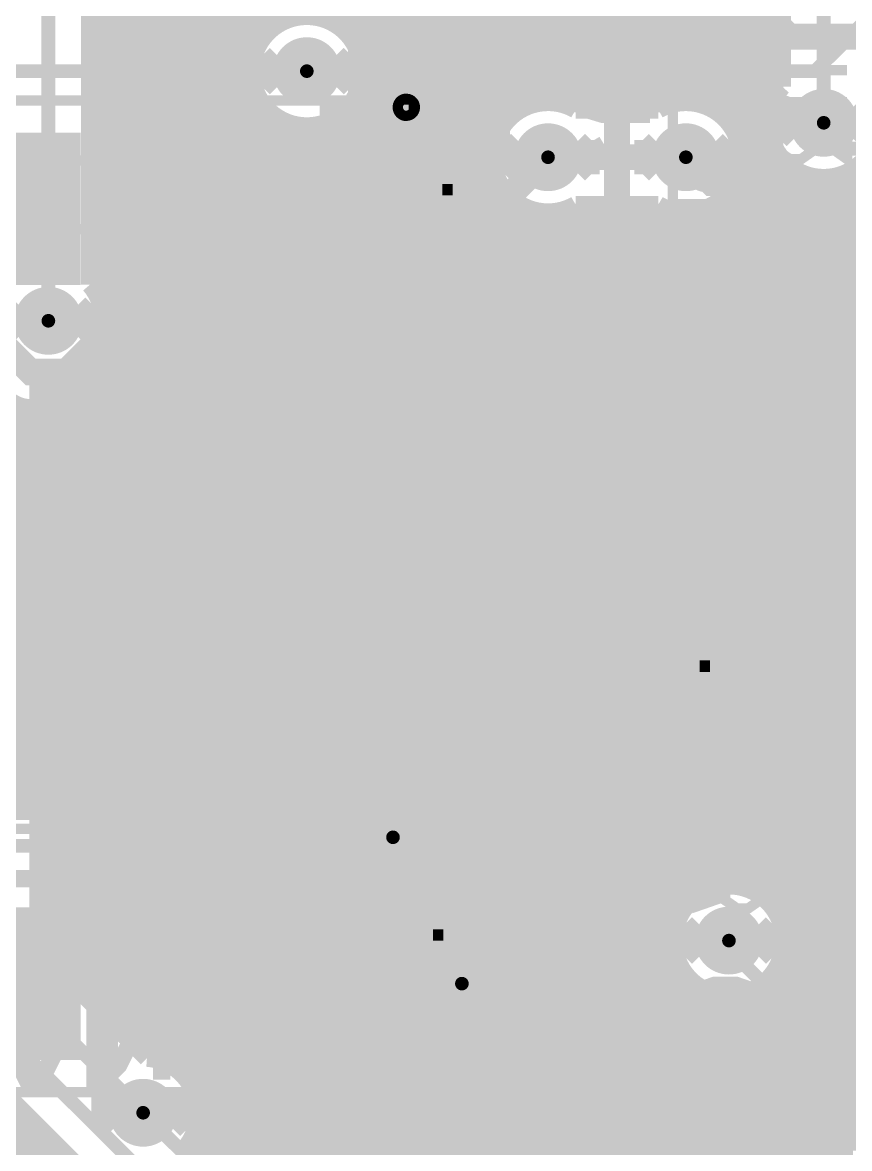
# Model space of a CAD drawing. Extents: x -10 to 131, y -93 to 209.
# Drawn here: x 64.52 to 76.71, y -20.85 to -4.24 of the extents above; entities that cross this region are included whole.
import ezdxf

# ---------------------------------------------------------------- set-up
doc = ezdxf.new("R2010")
doc.units = 0
doc.header["$MEASUREMENT"] = 0
doc.layers.get('0').update_dxf_attribs({"linetype": 'CONTINUOUS'})
for name, color, linetype in [('22-303-0_ASB', 7, 'CONTINUOUS'), ('22-303-0_AST', 7, 'CONTINUOUS'), ('22-303-0_BOT', 2, 'CONTINUOUS'), ('22-303-0_DRD', 6, 'CONTINUOUS'), ('22-303-0_DRL', 1, 'CONTINUOUS'), ('22-303-0_GND', 3, 'CONTINUOUS'), ('22-303-0_IN1', 10, 'CONTINUOUS'), ('22-303-0_SMT', 9, 'CONTINUOUS'), ('22-303-0_SPT', 11, 'CONTINUOUS'), ('22-303-0_SSB', 13, 'CONTINUOUS'), ('22-303-0_SST', 8, 'CONTINUOUS'), ('22-303-0_TOP', 15, 'CONTINUOUS'), ('THRUHOLE_TAP', 2, 'CONTINUOUS')]:
    doc.layers.add(name, color=color, linetype=linetype)

# ---------------------------------------------------------------- blocks, each defined once
blk = doc.blocks.new('ROUND_70')
at = {"const_width": 0.29972}
blk.add_lwpolyline([(-0.14986, 0, 1), (0.14986, 0, 1)], format="xyb", close=True, dxfattribs=at)
blk = doc.blocks.new('ROUND_75')
at = {"const_width": 0.29972}
blk.add_lwpolyline([(-0.14986, 0, 1), (0.14986, 0, 1)], format="xyb", close=True, dxfattribs=at)
blk = doc.blocks.new('ROUND_116')
at = {"const_width": 0.10033}
blk.add_lwpolyline([(-0.050164, 0, 1), (0.050164, 0, 1)], format="xyb", close=True, dxfattribs=at)
blk = doc.blocks.new('ROUND_117')
at = {"const_width": 0.10033}
blk.add_lwpolyline([(-0.050164, 0, 1), (0.050164, 0, 1)], format="xyb", close=True, dxfattribs=at)
blk = doc.blocks.new('ROUND_98')
at = {"const_width": 0.50038}
blk.add_lwpolyline([(-0.25019, 0, 1), (0.25019, 0, 1)], format="xyb", close=True, dxfattribs=at)
blk = doc.blocks.new('ROUND_100')
at = {"const_width": 0.50038}
blk.add_lwpolyline([(-0.25019, 0, 1), (0.25019, 0, 1)], format="xyb", close=True, dxfattribs=at)
blk = doc.blocks.new('ROUND_101')
at = {"const_width": 0.0635}
blk.add_lwpolyline([(-0.03175, 0, 1), (0.03175, 0, 1)], format="xyb", close=True, dxfattribs=at)
blk = doc.blocks.new('RECTANGLE_8')
blk.add_solid([(0.9017, 0.508), (0.9017, -0.508), (-0.9017, 0.508), (-0.9017, -0.508)])
blk = doc.blocks.new('RECTANGLE_15')
blk.add_solid([(1.14935, 1.12522), (1.14935, -1.12522), (-1.14935, 1.12522), (-1.14935, -1.12522)])
blk = doc.blocks.new('RECTANGLE_43')
blk.add_solid([(0.8636, 0.6985), (0.8636, -0.6985), (-0.8636, 0.6985), (-0.8636, -0.6985)])
blk = doc.blocks.new('RECTANGLE_49')
blk.add_solid([(0.29972, 0.65024), (0.29972, -0.65024), (-0.29972, 0.65024), (-0.29972, -0.65024)])
blk = doc.blocks.new('ROUND_108')
at = {"const_width": 0.10033}
blk.add_lwpolyline([(-0.050164, 0, 1), (0.050164, 0, 1)], format="xyb", close=True, dxfattribs=at)

msp = doc.modelspace()

# ---------------------------------------------------------------- linework, layer by layer
at = {"layer": '22-303-0_ASB', "const_width": 0.254}
for points in [[(66.56832, -19.83232), (66.56832, -18.56232), (66.3575, -18.77568), (65.93332, -19.6215), (65.7225, -19.83232), (65.7225, -18.56232)], [(65.10782, -18.56232), (65.10782, -19.19732), (64.79032, -19.83232), (64.5795, -19.83232), (64.262, -19.19732), (64.262, -18.56232)], [(65.10782, -18.9865), (64.262, -18.9865)]]:
    msp.add_lwpolyline(points, dxfattribs=at)
at = {"layer": '22-303-0_AST', "const_width": 0.1524}
for points in [[(74.29754, -7.41934), (74.10196, -7.2136), (74.10196, -3.91668), (78.29804, -3.91668), (78.29804, -7.52094), (74.39914, -7.52094), (74.29754, -7.41934)], [(76.67244, -5.41274), (75.82662, -5.41274), (75.65644, -5.35178), (75.65644, -4.99618), (75.82662, -4.93776), (76.67244, -4.93776)], [(69.67474, -5.3848), (63.67526, -5.3848), (63.67526, -8.5852), (69.67474, -8.5852), (69.67474, -5.3848)], [(68.9737, -8.5852), (68.9737, -5.3848)], [(69.0753, -8.5852), (69.0753, -5.3848)], [(69.17436, -8.5852), (69.17436, -5.3848)], [(69.27342, -8.5852), (69.27342, -5.3848)], [(69.37502, -8.5852), (69.37502, -5.3848)], [(69.47408, -8.5852), (69.47408, -5.3848)], [(69.57568, -8.5852), (69.57568, -5.3848)], [(69.67474, -8.5852), (69.67474, -5.3848)], [(75.82662, -5.77596), (75.65644, -5.89534), (75.65644, -6.13156), (75.82662, -6.25094), (75.99426, -6.25094), (76.33462, -6.01218), (76.67244, -6.25094), (76.67244, -5.77596)], [(66.09842, -7.28472), (66.09842, -6.26872), (65.98158, -6.4389)], [(65.49898, -7.11708), (65.43802, -7.28472), (65.08242, -7.28472), (65.024, -7.11708), (65.024, -6.4389), (65.08242, -6.26872), (65.43802, -6.26872), (65.49898, -6.4389)], [(66.75882, -7.28472), (66.64198, -7.11708), (66.58102, -6.9469), (66.58102, -6.60908), (66.64198, -6.4389), (66.75882, -6.26872), (66.8782, -6.26872), (66.99758, -6.4389), (67.056, -6.60908), (67.056, -6.9469), (66.99758, -7.11708), (66.8782, -7.28472), (66.75882, -7.28472)], [(67.59702, -7.28472), (67.48018, -7.11708), (67.41922, -6.9469), (67.41922, -6.60908), (67.48018, -6.4389), (67.59702, -6.26872), (67.7164, -6.26872), (67.83578, -6.4389), (67.8942, -6.60908), (67.8942, -6.9469), (67.83578, -7.11708), (67.7164, -7.28472), (67.59702, -7.28472)], [(66.2178, -7.28472), (65.98158, -7.28472)], [(62.1284, -16.0782), (62.1284, -16.129), (71.2216, -16.129), (71.2216, -9.271), (62.1284, -9.271), (62.1284, -16.0782)], [(66.8147, -12.27328), (65.96888, -12.27328), (65.7987, -12.21486), (65.7987, -11.85926), (65.96888, -11.7983), (66.8147, -11.7983)], [(65.96888, -12.6365), (65.7987, -12.75588), (65.7987, -12.9921), (65.96888, -13.11148), (66.13906, -13.11148), (66.47688, -12.87526), (66.8147, -13.11148), (66.8147, -12.6365)], [(65.96888, -13.4747), (65.7987, -13.53566), (65.7987, -13.89126), (65.96888, -13.94968), (66.3067, -13.94968), (66.47688, -13.8303), (66.47688, -13.4747), (66.8147, -13.4747), (66.8147, -13.94968)], [(73.533, -15.113), (73.533, -20.447), (76.327, -20.447), (76.327, -15.113), (73.533, -15.113)], [(63.67526, -20.0152), (69.67474, -20.0152), (69.67474, -16.8148), (63.67526, -16.8148), (63.67526, -20.0152)], [(74.87666, -16.83004), (74.87666, -17.18564), (75.04684, -17.30502), (75.21448, -17.30502), (75.38466, -17.18564), (75.38466, -16.83004), (74.36866, -16.83004)], [(74.87666, -17.12722), (74.36866, -17.30502)], [(66.5988, -18.91792), (66.5988, -17.90192), (66.47942, -18.0721)], [(74.36866, -18.02384), (74.36866, -17.78762)], [(74.36866, -17.907), (75.38466, -17.907), (75.21448, -17.78762)], [(65.99682, -18.74774), (65.9384, -18.91792), (65.5828, -18.91792), (65.52184, -18.74774), (65.52184, -18.0721), (65.5828, -17.90192), (65.9384, -17.90192), (65.99682, -18.0721)], [(67.2592, -18.91792), (67.13982, -18.74774), (67.0814, -18.5801), (67.0814, -18.23974), (67.13982, -18.0721), (67.2592, -17.90192), (67.37604, -17.90192), (67.49542, -18.0721), (67.55384, -18.23974), (67.55384, -18.5801), (67.49542, -18.74774), (67.37604, -18.91792), (67.2592, -18.91792)], [(68.39204, -18.91792), (67.9196, -18.91792), (68.39204, -18.23974), (68.39204, -18.0721), (68.33362, -17.90192), (67.97802, -17.90192), (67.9196, -18.0721)], [(74.36866, -18.5674), (74.53884, -18.44802), (74.70648, -18.3896), (75.04684, -18.3896), (75.21448, -18.44802), (75.38466, -18.5674), (75.38466, -18.68424), (75.21448, -18.80362), (75.04684, -18.86204), (74.70648, -18.86204), (74.53884, -18.80362), (74.36866, -18.68424), (74.36866, -18.5674)], [(66.71564, -18.91792), (66.47942, -18.91792)]]:
    msp.add_lwpolyline(points, dxfattribs=at)
at = {"layer": '22-303-0_BOT'}
for points, const_width in [([(68.4022, 20.5232), (68.4022, -4.2037)], 0.254), ([(64.897, -8.636), (64.897, 19.05), (65.151, 19.304)], 0.2032), ([(66.294, -20.32), (64.135, -18.161), (64.135, 6.985), (60.833, 10.287), (58.674, 10.287)], 0.2032), ([(73.4314, 7.239), (73.4314, -5.5245)], 0.254), ([(73.66, 7.0104), (73.66, -5.5245)], 0.254), ([(73.8886, 6.7818), (73.8886, -5.5245)], 0.254), ([(74.1172, 6.5532), (74.1172, -5.4356)], 0.254), ([(74.3458, 6.3246), (74.3458, -5.41528)], 0.254), ([(68.1736, 5.63626), (68.1736, -4.34594)], 0.254), ([(67.0306, 5.2705), (67.0306, -19.98726)], 0.254), ([(67.7164, 5.20954), (67.7164, -21.7678)], 0.254), ([(67.945, 5.34162), (67.945, -4.68376)], 0.254), ([(67.2592, 5.1816), (67.2592, -21.3106)], 0.254), ([(67.4878, 5.16128), (67.4878, -21.5392)], 0.254), ([(68.6308, 2.74574), (68.6308, -4.14782)], 0.254), ([(74.5744, 2.54762), (74.5744, -5.46354)], 0.254), ([(68.8594, 2.413), (68.8594, -4.16052)], 0.254), ([(74.803, 2.3114), (74.803, -5.59562)], 0.254), ([(69.088, 2.1844), (69.088, -4.23926)], 0.254), ([(69.3166, 1.9558), (69.3166, -4.42214)], 0.254), ([(69.5452, 1.7272), (69.5452, -23.3934)], 0.254), ([(69.7738, 1.4986), (69.7738, -23.3934)], 0.254), ([(70.0024, 1.27), (70.0024, -23.3934)], 0.254), ([(70.231, 1.0414), (70.231, -23.3934)], 0.254), ([(75.0316, 0.96266), (75.0316, -5.89026)], 0.254), ([(70.4596, 0.8128), (70.4596, -23.3934)], 0.254), ([(70.6882, 0.5842), (70.6882, -23.3934)], 0.254), ([(75.2602, 0.5588), (75.2602, -17.0434)], 0.254), ([(70.9168, 0.3556), (70.9168, -23.3934)], 0.254), ([(71.1454, 0.127), (71.1454, -23.3934)], 0.254), ([(71.374, -0.09906), (71.374, -23.3934)], 0.254), ([(71.6026, -0.32766), (71.6026, -5.75818)], 0.254), ([(71.8312, -0.80772), (71.8312, -5.53974)], 0.254), ([(73.2028, -0.80772), (73.2028, -5.5245)], 0.254), ([(65.5066, -0.97282), (65.5066, -8.10514)], 0.254), ([(66.802, -1.00584), (66.802, -19.69262)], 0.254), ([(72.0598, -1.04648), (72.0598, -5.44068)], 0.254), ([(72.9742, -1.04648), (72.9742, -5.5245)], 0.254), ([(65.659, -1.13538), (65.659, -8.36676)], 0.254), ([(65.8876, -1.26492), (65.8876, -19.05)], 0.254), ([(66.5734, -1.2065), (66.5734, -19.56054)], 0.254), ([(72.2884, -1.1557), (72.2884, -5.41528)], 0.254), ([(72.517, -1.18872), (72.517, -5.45592)], 0.254), ([(72.7456, -1.1557), (72.7456, -5.5245)], 0.254), ([(66.1162, -1.31318), (66.1162, -19.2786)], 0.254), ([(66.3448, -1.2954), (66.3448, -19.5072)], 0.254), ([(76.2, -1.397), (76.2, -1.778), (76.327, -1.905), (76.327, -5.715)], 0.2032), ([(75.4888, -1.78054), (75.4888, -17.1958)], 0.254), ([(75.7174, -2.14884), (75.7174, -5.18414)], 0.254), ([(68.24218, -4.2926), (65.5066, -4.2926)], 0.254), ([(75.7174, -4.2926), (69.17182, -4.2926)], 0.254), ([(68.02374, -4.5212), (65.5066, -4.5212)], 0.254), ([(75.7174, -4.5212), (69.39026, -4.5212)], 0.254), ([(67.92468, -4.7498), (65.5066, -4.7498)], 0.254), ([(75.7174, -4.7498), (69.48932, -4.7498)], 0.254), ([(67.89928, -4.9784), (65.5066, -4.9784)], 0.254), ([(75.7174, -4.9784), (69.51472, -4.9784)], 0.254), ([(67.93992, -5.207), (65.5066, -5.207)], 0.254), ([(67.945, -5.2197), (67.945, -21.9964)], 0.254), ([(75.69962, -5.207), (69.47408, -5.207)], 0.254), ([(68.0593, -5.4356), (65.5066, -5.4356)], 0.254), ([(72.08266, -5.4356), (69.3547, -5.4356)], 0.254), ([(74.11466, -5.4356), (72.44334, -5.4356)], 0.254), ([(75.56754, -5.4356), (74.47534, -5.4356)], 0.254), ([(68.1736, -5.56006), (68.1736, -22.225)], 0.254), ([(69.3166, -5.48132), (69.3166, -23.368)], 0.254), ([(73.8886, -5.5245), (72.6694, -5.5245)], 0.254), ([(68.32346, -5.6642), (65.5066, -5.6642)], 0.254), ([(68.4022, -5.69976), (68.4022, -22.4536)], 0.254), ([(68.6308, -5.75564), (68.6308, -22.6822)], 0.254), ([(68.8594, -5.74548), (68.8594, -22.9108)], 0.254), ([(69.088, -5.6642), (69.088, -23.1394)], 0.254), ([(71.6788, -5.6642), (69.09054, -5.6642)], 0.254), ([(75.51928, -5.6642), (74.87666, -5.6642)], 0.254), ([(71.5264, -5.8928), (65.5066, -5.8928)], 0.254), ([(75.5396, -5.8928), (75.0316, -5.8928)], 0.254), ([(71.46036, -6.1214), (65.5066, -6.1214)], 0.254), ([(72.263, -6.223), (74.295, -6.223)], 0.381), ([(75.6285, -6.1214), (75.0951, -6.1214)], 0.254), ([(75.7174, -6.24332), (75.7174, -17.59966)], 0.254), ([(71.46544, -6.35), (65.5066, -6.35)], 0.254), ([(75.82662, -6.35), (75.09256, -6.35)], 0.254), ([(75.946, -6.4262), (75.946, -23.2791)], 0.254), ([(78.3844, -6.35), (76.82484, -6.35)], 0.254), ([(71.53656, -6.5786), (65.5066, -6.5786)], 0.254), ([(78.3844, -6.5786), (75.0189, -6.5786)], 0.254), ([(75.0316, -6.5532), (75.0316, -16.97736)], 0.254), ([(76.1746, -6.50748), (76.1746, -23.25624)], 0.254), ([(76.4032, -6.51764), (76.4032, -23.27148)], 0.254), ([(76.6318, -6.46176), (76.6318, -23.31974)], 0.254), ([(71.6026, -6.68782), (71.6026, -23.3934)], 0.254), ([(71.7042, -6.8072), (65.5066, -6.8072)], 0.254), ([(71.8312, -6.90626), (71.8312, -23.3934)], 0.254), ([(73.8886, -6.9215), (72.6694, -6.9215)], 0.254), ([(72.7456, -6.9215), (72.7456, -23.3934)], 0.254), ([(72.9742, -6.9215), (72.9742, -23.39848)], 0.254), ([(73.2028, -6.9215), (73.2028, -23.47468)], 0.254), ([(73.4314, -6.9215), (73.4314, -23.6728)], 0.254), ([(73.66, -6.9215), (73.66, -23.9014)], 0.254), ([(73.8886, -6.9215), (73.8886, -24.13)], 0.254), ([(74.803, -6.85038), (74.803, -16.98244)], 0.254), ([(78.3844, -6.8072), (74.85126, -6.8072)], 0.254), ([(78.3844, -7.0358), (65.5066, -7.0358)], 0.254), ([(72.0598, -7.00532), (72.0598, -23.3934)], 0.254), ([(72.2884, -7.03072), (72.2884, -23.3934)], 0.254), ([(72.517, -6.99008), (72.517, -23.3934)], 0.254), ([(74.1172, -7.0104), (74.1172, -24.3586)], 0.254), ([(74.3458, -7.02818), (74.3458, -17.2212)], 0.254), ([(74.5744, -6.97992), (74.5744, -17.05356)], 0.254), ([(76.2, -27.305), (72.898, -24.003), (69.088, -24.003), (64.008, -18.923), (62.484, -18.923), (59.817, -16.256), (59.817, -12.446), (58.928, -11.557), (58.928, -7.239)], 0.2032), ([(78.3844, -7.2644), (65.5066, -7.2644)], 0.254), ([(78.3971, -7.493), (65.5066, -7.493)], 0.254), ([(78.4987, -7.7216), (65.5066, -7.7216)], 0.254), ([(78.7146, -7.9502), (65.5066, -7.9502)], 0.254), ([(78.9432, -8.1788), (65.56248, -8.1788)], 0.254), ([(79.1718, -8.4074), (65.6717, -8.4074)], 0.254), ([(79.4004, -8.636), (65.70472, -8.636)], 0.254), ([(65.659, -8.9027), (65.659, -18.8214)], 0.254), ([(79.629, -8.8646), (65.6717, -8.8646)], 0.254), ([(79.8576, -9.0932), (65.56248, -9.0932)], 0.254), ([(65.4304, -9.24306), (65.4304, -18.5928)], 0.254), ([(64.7446, -9.42848), (64.7446, -17.907)], 0.254), ([(64.7446, -9.42848), (64.7446, -17.907)], 0.254), ([(65.2018, -9.38276), (65.2018, -18.3642)], 0.254), ([(80.0862, -9.3218), (65.32372, -9.3218)], 0.254), ([(80.3148, -9.5504), (64.7446, -9.5504)], 0.254), ([(64.9732, -9.43864), (64.9732, -18.1356)], 0.254), ([(80.5434, -9.779), (64.7446, -9.779)], 0.254), ([(80.772, -10.0076), (64.7446, -10.0076)], 0.254), ([(81.0006, -10.2362), (64.7446, -10.2362)], 0.254), ([(81.2292, -10.4648), (64.7446, -10.4648)], 0.254), ([(81.4578, -10.6934), (64.7446, -10.6934)], 0.254), ([(81.6864, -10.922), (64.7446, -10.922)], 0.254), ([(81.915, -11.1506), (64.7446, -11.1506)], 0.254), ([(82.1436, -11.3792), (64.7446, -11.3792)], 0.254), ([(82.3722, -11.6078), (64.7446, -11.6078)], 0.254), ([(82.6008, -11.8364), (64.7446, -11.8364)], 0.254), ([(82.8294, -12.065), (64.7446, -12.065)], 0.254), ([(83.058, -12.2936), (64.7446, -12.2936)], 0.254), ([(83.2866, -12.5222), (64.7446, -12.5222)], 0.254), ([(83.5152, -12.7508), (64.7446, -12.7508)], 0.254), ([(83.7438, -12.9794), (64.7446, -12.9794)], 0.254), ([(83.9724, -13.208), (64.7446, -13.208)], 0.254), ([(84.201, -13.4366), (64.7446, -13.4366)], 0.254), ([(84.43214, -13.6652), (64.7446, -13.6652)], 0.254), ([(89.36228, -13.8938), (64.7446, -13.8938)], 0.254), ([(129.667, -14.1224), (64.7446, -14.1224)], 0.254), ([(119.84228, -14.351), (64.7446, -14.351)], 0.254), ([(119.51462, -14.5796), (64.7446, -14.5796)], 0.254), ([(119.29872, -14.8082), (64.7446, -14.8082)], 0.254), ([(119.14378, -15.0368), (64.7446, -15.0368)], 0.254), ([(119.03456, -15.2654), (64.7446, -15.2654)], 0.254), ([(118.9609, -15.494), (64.7446, -15.494)], 0.254), ([(118.9228, -15.7226), (64.7446, -15.7226)], 0.254), ([(118.91264, -15.9512), (64.7446, -15.9512)], 0.254), ([(118.93042, -16.1798), (64.7446, -16.1798)], 0.254), ([(118.98122, -16.4084), (64.7446, -16.4084)], 0.254), ([(89.28862, -16.637), (64.7446, -16.637)], 0.254), ([(89.0905, -16.8656), (64.7446, -16.8656)], 0.254), ([(74.50328, -17.0942), (64.7446, -17.0942)], 0.254), ([(89.0016, -17.0942), (75.35672, -17.0942)], 0.254), ([(74.26452, -17.3228), (64.7446, -17.3228)], 0.254), ([(88.98128, -17.3228), (75.59548, -17.3228)], 0.254), ([(74.1553, -17.5514), (64.7446, -17.5514)], 0.254), ([(89.02954, -17.5514), (75.7047, -17.5514)], 0.254), ([(74.12228, -17.78), (64.7446, -17.78)], 0.254), ([(89.16162, -17.78), (75.73772, -17.78)], 0.254), ([(64.7446, -17.907), (66.34988, -19.51482)], 0.254), ([(74.1553, -18.0086), (64.84366, -18.0086)], 0.254), ([(89.45626, -18.0086), (75.7047, -18.0086)], 0.254), ([(75.7174, -17.96034), (75.7174, -23.33498)], 0.254), ([(74.26452, -18.2372), (65.07226, -18.2372)], 0.254), ([(74.3458, -18.33626), (74.3458, -24.5872)], 0.254), ([(75.4888, -18.36166), (75.4888, -23.43404)], 0.254), ([(116.4209, -18.2372), (75.59548, -18.2372)], 0.254), ([(74.50328, -18.4658), (65.30086, -18.4658)], 0.254), ([(74.5744, -18.5039), (74.5744, -24.8158)], 0.254), ([(75.2602, -18.5166), (75.2602, -23.58644)], 0.254), ([(116.41074, -18.4658), (75.35672, -18.4658)], 0.254), ([(116.4336, -18.6944), (65.52946, -18.6944)], 0.254), ([(74.803, -18.57756), (74.803, -24.19604)], 0.254), ([(75.0316, -18.5801), (75.0316, -23.8125)], 0.254), ([(116.4844, -18.923), (65.75806, -18.923)], 0.254), ([(116.57076, -19.1516), (65.98666, -19.1516)], 0.254), ([(116.69522, -19.3802), (66.21526, -19.3802)], 0.254), ([(116.87048, -19.6088), (66.67754, -19.6088)], 0.254), ([(117.12194, -19.8374), (66.9417, -19.8374)], 0.254), ([(64.24168, -20.02028), (68.65112, -24.42718)], 0.254), ([(117.52834, -20.066), (67.06108, -20.066)], 0.254), ([(64.516, -20.2946), (64.24168, -20.2946)], 0.254), ([(64.516, -20.29206), (64.516, -23.25624)], 0.254), ([(119.0244, -20.2946), (67.10172, -20.2946)], 0.254), ([(64.7446, -20.5232), (64.24168, -20.5232)], 0.254), ([(64.7446, -20.52066), (64.7446, -23.25624)], 0.254), ([(118.95582, -20.5232), (67.07632, -20.5232)], 0.254), ([(67.0306, -20.6502), (67.0306, -21.082)], 0.254), ([(64.9732, -20.7518), (64.24168, -20.7518)], 0.254), ([(64.9732, -20.74926), (64.9732, -23.25624)], 0.254), ([(118.91772, -20.7518), (66.97726, -20.7518)], 0.254), ([(66.85026, -20.9042), (69.33946, -23.3934)], 0.254)]:
    msp.add_lwpolyline(points, dxfattribs=dict(at, const_width=const_width))
at = {"layer": '22-303-0_BOT', "const_width": 0.254}
for points in [[(68.707, -4.14528, 0.4142136), (67.89928, -4.953)], [(69.51472, -4.953, 0.4142136), (68.707, -4.14528)], [(67.89928, -4.953, 0.4142136), (68.707, -5.76072)], [(68.707, -5.76072, 0.4142136), (69.51472, -4.953)], [(75.7174, -5.18414, 0.1810567), (75.51865, -5.715)], [(72.263, -5.41528, 0.4142136), (71.45528, -6.223)], [(72.6694, -5.5245, 0.1325032), (72.263, -5.41488)], [(74.295, -5.41528, 0.132503), (73.8888, -5.52485)], [(75.10272, -6.223, 0.4142136), (74.295, -5.41528)], [(75.51928, -5.715, 0.4142136), (76.327, -6.52272)], [(76.327, -6.52272, 0.4142136), (77.13472, -5.715)], [(71.45528, -6.223, 0.4142136), (72.263, -7.03072)], [(74.295, -7.03072, 0.4142136), (75.10272, -6.223)], [(72.263, -7.03072, 0.1325028), (72.6692, -6.92115)], [(73.8886, -6.9215, 0.1325032), (74.295, -7.03112)], [(65.70472, -8.636, 0.1810574), (65.50613, -8.10555)], [(64.897, -9.44372, 0.4142136), (65.70472, -8.636)], [(64.7446, -9.42848, 0.0475328), (64.897, -9.443)], [(74.93, -16.97228, 0.4142136), (74.12228, -17.78)], [(75.73772, -17.78, 0.4142136), (74.93, -16.97228)], [(74.12228, -17.78, 0.4142136), (74.93, -18.58772)], [(74.93, -18.58772, 0.4142136), (75.73772, -17.78)], [(67.10172, -20.32, 0.394063), (66.34988, -19.51482)], [(66.85026, -20.9042, 0.205286), (67.10067, -20.32)]]:
    msp.add_lwpolyline(points, format="xyb", dxfattribs=at)
at = {"layer": '22-303-0_DRD', "const_width": 0.254}
for points in [[(68.072, -5.207), (68.707, -4.572)], [(68.707, -4.572), (69.342, -5.207)], [(68.072, -4.699), (68.072, -5.207)], [(68.707, -5.334), (68.072, -4.699)], [(69.342, -4.699), (68.707, -5.334)], [(69.342, -5.207), (69.342, -4.699)], [(75.692, -5.969), (76.327, -5.334)], [(76.327, -5.334), (76.962, -5.969)], [(75.692, -5.461), (75.692, -5.969)], [(76.327, -6.096), (75.692, -5.461)], [(76.962, -5.461), (76.327, -6.096)], [(71.628, -6.477), (72.263, -5.842)], [(72.263, -5.842), (72.898, -6.477)], [(73.66, -6.477), (74.295, -5.842)], [(74.295, -5.842), (74.93, -6.477)], [(71.628, -5.969), (71.628, -6.477)], [(72.263, -6.604), (71.628, -5.969)], [(72.898, -5.969), (72.263, -6.604)], [(72.898, -6.477), (72.898, -5.969)], [(73.66, -5.969), (73.66, -6.477)], [(74.295, -6.604), (73.66, -5.969)], [(74.93, -5.969), (74.295, -6.604)], [(74.93, -6.477), (74.93, -5.969)], [(64.262, -8.89), (64.897, -8.255)], [(64.897, -8.255), (65.532, -8.89)], [(64.897, -9.017), (64.262, -8.382)], [(65.532, -8.382), (64.897, -9.017)], [(65.532, -8.89), (65.532, -8.382)], [(69.342, -16.51), (69.977, -15.875)], [(69.342, -16.51), (69.977, -15.875)], [(69.977, -15.875), (70.612, -16.51)], [(69.977, -15.875), (70.612, -16.51)], [(69.342, -16.002), (69.342, -16.51)], [(69.977, -16.637), (69.342, -16.002)], [(69.342, -16.002), (69.342, -16.51)], [(69.977, -16.637), (69.342, -16.002)], [(70.612, -16.002), (69.977, -16.637)], [(70.612, -16.002), (69.977, -16.637)], [(70.612, -16.51), (70.612, -16.002)], [(70.612, -16.51), (70.612, -16.002)], [(74.295, -18.034), (74.93, -17.399)], [(74.93, -17.399), (75.565, -18.034)], [(74.295, -17.526), (74.295, -18.034)], [(74.93, -18.161), (74.295, -17.526)], [(75.565, -17.526), (74.93, -18.161)], [(75.565, -18.034), (75.565, -17.526)], [(70.358, -18.669), (70.993, -18.034)], [(70.358, -18.669), (70.993, -18.034)], [(70.993, -18.034), (71.628, -18.669)], [(70.993, -18.034), (71.628, -18.669)], [(70.358, -18.161), (70.358, -18.669)], [(70.993, -18.796), (70.358, -18.161)], [(70.358, -18.161), (70.358, -18.669)], [(70.993, -18.796), (70.358, -18.161)], [(71.628, -18.161), (70.993, -18.796)], [(71.628, -18.161), (70.993, -18.796)], [(71.628, -18.669), (71.628, -18.161)], [(71.628, -18.669), (71.628, -18.161)], [(65.659, -20.574), (66.294, -19.939)], [(66.294, -19.939), (66.929, -20.574)], [(65.659, -20.066), (65.659, -20.574)], [(66.294, -20.701), (65.659, -20.066)], [(66.929, -20.066), (66.294, -20.701)], [(66.929, -20.574), (66.929, -20.066)]]:
    msp.add_lwpolyline(points, dxfattribs=at)
at = {"layer": '22-303-0_IN1', "const_width": 0.2032}
for points in [[(74.93, -17.78), (74.93, -17.907), (79.883, -22.86), (101.346, -22.86), (105.283, -18.923), (105.283, -13.335), (111.506, -7.112), (111.506, -0.762), (108.585, 2.159), (108.585, 16.891), (107.315, 18.161), (107.315, 27.305), (108.585, 28.575), (108.585, 56.515)], [(78.613, -2.54), (76.2, -4.953), (68.707, -4.953)]]:
    msp.add_lwpolyline(points, dxfattribs=at)
at = {"layer": '22-303-0_SMT', "const_width": 0.254}
for points in [[(73.533, -8.255), (71.374, -8.255), (71.374, -11.938), (68.453, -11.938)], [(71.5264, -8.255), (71.5264, -13.716)], [(71.755, -8.255), (71.755, -15.621)], [(71.9836, -8.255), (71.9836, -15.621)], [(72.2122, -8.255), (72.2122, -15.621)], [(72.4408, -8.255), (72.4408, -15.621)], [(72.6694, -8.255), (72.6694, -15.621)], [(72.898, -8.255), (72.898, -15.621)], [(73.1266, -8.255), (73.1266, -15.621)], [(73.3552, -8.255), (73.3552, -15.621)], [(73.533, -8.255), (73.533, -15.621)], [(73.533, -8.4328), (71.374, -8.4328)], [(73.533, -8.6614), (71.374, -8.6614)], [(73.533, -8.89), (71.374, -8.89)], [(73.533, -9.1186), (71.374, -9.1186)], [(73.533, -9.3472), (71.374, -9.3472)], [(73.533, -9.5758), (71.374, -9.5758)], [(63.881, -9.652), (64.389, -10.16)], [(68.453, -9.652), (66.04, -9.652), (65.532, -10.16), (64.389, -10.16)], [(66.04, -9.652), (66.04, -15.621)], [(66.2686, -9.652), (66.2686, -15.621)], [(66.4972, -9.652), (66.4972, -15.621)], [(66.7258, -9.652), (66.7258, -15.621)], [(66.9544, -9.652), (66.9544, -15.621)], [(67.183, -9.652), (67.183, -15.621)], [(67.4116, -9.652), (67.4116, -15.621)], [(67.6402, -9.652), (67.6402, -15.621)], [(67.8688, -9.652), (67.8688, -15.621)], [(68.0974, -9.652), (68.0974, -15.621)], [(68.326, -9.652), (68.326, -15.621)], [(68.453, -9.652), (68.453, -11.938)], [(65.8114, -9.8806), (65.8114, -15.621)], [(68.453, -9.8044), (65.8876, -9.8044)], [(73.533, -9.8044), (71.374, -9.8044)], [(68.453, -10.033), (65.659, -10.033)], [(73.533, -10.033), (71.374, -10.033)], [(64.4398, -10.16), (64.4398, -15.621)], [(64.6684, -10.16), (64.6684, -15.621)], [(64.897, -10.16), (64.897, -15.621)], [(65.1256, -10.16), (65.1256, -15.621)], [(65.3542, -10.16), (65.3542, -15.621)], [(65.5828, -10.1092), (65.5828, -15.621)], [(68.453, -10.2616), (60.452, -10.2616)], [(73.533, -10.2616), (71.374, -10.2616)], [(68.453, -10.4902), (60.452, -10.4902)], [(73.533, -10.4902), (71.374, -10.4902)], [(68.453, -10.7188), (60.452, -10.7188)], [(73.533, -10.7188), (71.374, -10.7188)], [(68.453, -10.9474), (60.452, -10.9474)], [(73.533, -10.9474), (71.374, -10.9474)], [(68.453, -11.176), (60.452, -11.176)], [(73.533, -11.176), (71.374, -11.176)], [(68.453, -11.4046), (60.452, -11.4046)], [(73.533, -11.4046), (71.374, -11.4046)], [(68.453, -11.6332), (60.452, -11.6332)], [(73.533, -11.6332), (71.374, -11.6332)], [(68.453, -11.8618), (60.452, -11.8618)], [(73.533, -11.8618), (71.374, -11.8618)], [(68.5546, -11.938), (68.5546, -15.621)], [(68.7832, -11.938), (68.7832, -13.716)], [(69.0118, -11.938), (69.0118, -13.716)], [(69.2404, -11.938), (69.2404, -13.716)], [(69.469, -11.938), (69.469, -13.716)], [(69.6976, -11.938), (69.6976, -13.716)], [(69.9262, -11.938), (69.9262, -13.716)], [(70.1548, -11.938), (70.1548, -13.716)], [(70.3834, -11.938), (70.3834, -13.716)], [(70.612, -11.938), (70.612, -13.716)], [(70.8406, -11.938), (70.8406, -13.716)], [(71.0692, -11.938), (71.0692, -13.716)], [(71.2978, -11.938), (71.2978, -13.716)], [(73.533, -12.0904), (60.452, -12.0904)], [(73.533, -12.319), (60.452, -12.319)], [(73.533, -12.5476), (60.452, -12.5476)], [(73.533, -12.7762), (60.452, -12.7762)], [(73.533, -13.0048), (60.452, -13.0048)], [(73.533, -13.2334), (60.452, -13.2334)], [(73.533, -13.462), (60.452, -13.462)], [(73.533, -13.6906), (60.452, -13.6906)], [(68.58, -13.716), (68.58, -15.621)], [(71.628, -13.716), (68.58, -13.716)], [(71.628, -13.716), (71.628, -15.621)], [(68.58, -13.9192), (60.452, -13.9192)], [(73.533, -13.9192), (71.628, -13.9192)], [(68.58, -14.1478), (60.452, -14.1478)], [(73.533, -14.1478), (71.628, -14.1478)], [(68.58, -14.3764), (60.452, -14.3764)], [(73.533, -14.3764), (71.628, -14.3764)], [(68.58, -14.605), (60.452, -14.605)], [(73.533, -14.605), (71.628, -14.605)], [(68.58, -14.8336), (62.5856, -14.8336)], [(73.533, -14.8336), (71.628, -14.8336)], [(68.58, -15.0622), (62.8142, -15.0622)], [(73.533, -15.0622), (71.628, -15.0622)], [(68.58, -15.2908), (63.0428, -15.2908)], [(73.533, -15.2908), (71.628, -15.2908)], [(68.58, -15.5194), (63.2714, -15.5194)], [(73.533, -15.5194), (71.628, -15.5194)], [(68.58, -15.621), (63.373, -15.621)], [(73.533, -15.621), (71.628, -15.621)]]:
    msp.add_lwpolyline(points, dxfattribs=at)
at = {"layer": '22-303-0_SSB', "const_width": 0.254}
for points in [[(66.56832, -19.83232), (66.56832, -18.56232), (66.3575, -18.77568), (65.93332, -19.6215), (65.7225, -19.83232), (65.7225, -18.56232)], [(65.10782, -18.56232), (65.10782, -19.19732), (64.79032, -19.83232), (64.5795, -19.83232), (64.262, -19.19732), (64.262, -18.56232)], [(65.10782, -18.9865), (64.262, -18.9865)]]:
    msp.add_lwpolyline(points, dxfattribs=at)
at = {"layer": '22-303-0_SST', "const_width": 0.1524}
for points in [[(74.29754, -7.41934), (74.39914, -7.52094), (78.29804, -7.52094), (78.29804, -3.91668), (74.10196, -3.91668), (74.10196, -7.2136), (74.29754, -7.41934)], [(69.67474, -5.68452), (69.67474, -5.3848), (63.67526, -5.3848), (63.67526, -5.68452)], [(70.22592, -5.3721), (70.12178, -5.3721)], [(70.14972, -5.36194), (70.14972, -5.60832)], [(73.76668, -5.64134), (73.06056, -5.64134), (72.91832, -5.59816), (72.91832, -5.34416), (73.06056, -5.30098), (73.76668, -5.30098)], [(67.818, -5.3975), (67.5005, -5.3975), (67.5005, -8.5725)], [(67.818, -5.45338), (67.5005, -5.45338)], [(67.6021, -5.3975), (67.6021, -8.5725)], [(67.73926, -5.3975), (67.73926, -8.5725)], [(67.818, -5.3975), (67.818, -8.5725)], [(70.29704, -5.50926), (70.05066, -5.50926)], [(70.28688, -5.43306), (70.28688, -5.5372)], [(67.818, -5.59054), (67.5005, -5.59054)], [(67.818, -5.7277), (67.5005, -5.7277)], [(67.818, -5.86486), (67.5005, -5.86486)], [(70.91934, -6.1849), (70.77964, -6.14172), (70.77964, -5.88772), (70.91934, -5.84708), (71.48322, -5.84708), (71.62546, -5.88772), (71.62546, -6.14172), (71.48322, -6.1849)], [(67.818, -6.00202), (67.5005, -6.00202)], [(73.06056, -5.98678), (72.91832, -6.07314), (72.91832, -6.24078), (73.06056, -6.32714), (73.20026, -6.32714), (73.4822, -6.15696), (73.76668, -6.32714), (73.76668, -5.98678)], [(67.818, -6.13918), (67.5005, -6.13918)], [(67.818, -6.27634), (67.5005, -6.27634)], [(74.49566, -6.31698), (74.49566, -6.6421)], [(74.63282, -6.30936), (74.63282, -6.64972)], [(67.818, -6.4135), (67.5005, -6.4135)], [(67.818, -6.55066), (67.5005, -6.55066)], [(74.74458, -6.42112), (74.40422, -6.42112)], [(67.818, -6.68782), (67.5005, -6.68782)], [(70.77964, -6.78688), (70.77964, -6.6167)], [(70.77964, -6.70052), (71.62546, -6.70052), (71.48322, -6.6167)], [(74.73696, -6.55828), (74.41184, -6.55828)], [(67.818, -6.82498), (67.5005, -6.82498)], [(67.818, -6.96214), (67.5005, -6.96214)], [(78.19898, -6.91388), (74.10196, -6.91388)], [(67.818, -7.0993), (67.5005, -7.0993)], [(70.77964, -7.25932), (70.91934, -7.1755), (71.06158, -7.13232), (71.34352, -7.13232), (71.48322, -7.1755), (71.62546, -7.25932), (71.62546, -7.34568), (71.48322, -7.4295), (71.34352, -7.47268), (71.06158, -7.47268), (70.91934, -7.4295), (70.77964, -7.34568), (70.77964, -7.25932)], [(67.818, -7.23646), (67.5005, -7.23646)], [(67.818, -7.37362), (67.5005, -7.37362)], [(67.818, -7.51078), (67.5005, -7.51078)], [(67.818, -7.64794), (67.5005, -7.64794)], [(67.818, -7.7851), (67.5005, -7.7851)], [(70.77964, -7.94512), (70.91934, -7.8613), (71.06158, -7.81812), (71.34352, -7.81812), (71.48322, -7.8613), (71.62546, -7.94512), (71.62546, -8.03148), (71.48322, -8.1153), (71.34352, -8.15848), (71.06158, -8.15848), (70.91934, -8.1153), (70.77964, -8.03148), (70.77964, -7.94512)], [(67.818, -7.92226), (67.5005, -7.92226)], [(67.818, -8.05942), (67.5005, -8.05942)], [(67.818, -8.19658), (67.5005, -8.19658)], [(69.67474, -8.28548), (69.67474, -8.5852), (63.67526, -8.5852), (63.67526, -8.28548)], [(67.818, -8.33374), (67.5005, -8.33374)], [(67.818, -8.4709), (67.5005, -8.4709)], [(67.818, -8.5725), (67.5005, -8.5725)], [(71.2216, -16.129), (71.2216, -9.271), (62.1284, -9.271), (62.1284, -16.129), (71.2216, -16.129)], [(72.41794, -12.12088), (71.71182, -12.12088), (71.56958, -12.0777), (71.56958, -11.8237), (71.71182, -11.78306), (72.41794, -11.78306)], [(71.71182, -12.46886), (71.56958, -12.55268), (71.56958, -12.72286), (71.71182, -12.80668), (71.85406, -12.80668), (72.136, -12.6365), (72.41794, -12.80668), (72.41794, -12.46886)], [(75.00112, -12.87526), (75.00112, -13.12926), (75.14082, -13.21562), (75.28306, -13.21562), (75.42276, -13.12926), (75.42276, -12.87526), (74.57694, -12.87526)], [(71.71182, -13.15466), (71.56958, -13.1953), (71.56958, -13.4493), (71.71182, -13.49248), (71.99376, -13.49248), (72.136, -13.40866), (72.136, -13.15466), (72.41794, -13.15466), (72.41794, -13.49248)], [(75.00112, -13.08862), (74.57694, -13.21562)], [(74.57694, -13.81506), (74.57694, -13.64742)], [(74.57694, -13.73124), (75.42276, -13.73124), (75.28306, -13.64742)], [(74.57694, -14.29004), (74.71664, -14.20622), (74.85888, -14.16304), (75.14082, -14.16304), (75.28306, -14.20622), (75.42276, -14.29004), (75.42276, -14.37386), (75.28306, -14.46022), (75.14082, -14.50086), (74.85888, -14.50086), (74.71664, -14.46022), (74.57694, -14.37386), (74.57694, -14.29004)], [(73.533, -15.113), (76.327, -15.113), (76.327, -20.447), (73.533, -20.447), (73.533, -15.113)], [(63.67526, -17.11452), (63.67526, -16.8148), (69.67474, -16.8148), (69.67474, -17.11452)], [(65.8495, -16.8275), (65.532, -16.8275), (65.532, -20.0025)], [(65.6336, -16.8275), (65.6336, -20.0025)], [(65.77076, -16.8275), (65.77076, -20.0025)], [(65.8495, -16.8275), (65.8495, -20.0025)], [(70.78218, -17.1831), (70.64248, -17.13992), (70.64248, -16.88592), (70.78218, -16.84274), (71.3486, -16.84274), (71.4883, -16.88592), (71.4883, -17.13992), (71.3486, -17.1831)], [(65.8495, -16.88338), (65.532, -16.88338)], [(65.8495, -17.02054), (65.532, -17.02054)], [(65.8495, -17.1577), (65.532, -17.1577)], [(65.8495, -17.29486), (65.532, -17.29486)], [(65.8495, -17.43202), (65.532, -17.43202)], [(65.8495, -17.56918), (65.532, -17.56918)], [(70.64248, -17.78254), (70.64248, -17.6149)], [(70.64248, -17.69872), (71.4883, -17.69872), (71.3486, -17.6149)], [(65.8495, -17.70634), (65.532, -17.70634)], [(65.8495, -17.8435), (65.532, -17.8435)], [(65.8495, -17.98066), (65.532, -17.98066)], [(65.8495, -18.11782), (65.532, -18.11782)], [(70.64248, -18.25752), (70.78218, -18.17116), (70.92442, -18.13052), (71.20636, -18.13052), (71.3486, -18.17116), (71.4883, -18.25752), (71.4883, -18.34134), (71.3486, -18.42516), (71.20636, -18.46834), (70.92442, -18.46834), (70.78218, -18.42516), (70.64248, -18.34134), (70.64248, -18.25752)], [(65.8495, -18.25498), (65.532, -18.25498)], [(65.8495, -18.39214), (65.532, -18.39214)], [(65.8495, -18.5293), (65.532, -18.5293)], [(65.8495, -18.66646), (65.532, -18.66646)], [(65.8495, -18.80362), (65.532, -18.80362)], [(70.64248, -19.15414), (70.64248, -18.81632), (71.20636, -19.15414), (71.3486, -19.15414), (71.4883, -19.11096), (71.4883, -18.85696), (71.3486, -18.81632)], [(65.8495, -18.94078), (65.532, -18.94078)], [(65.8495, -19.07794), (65.532, -19.07794)], [(65.8495, -19.2151), (65.532, -19.2151)], [(65.8495, -19.35226), (65.532, -19.35226)], [(65.8495, -19.48942), (65.532, -19.48942)], [(65.8495, -19.62658), (65.532, -19.62658)], [(63.67526, -19.71548), (63.67526, -20.0152), (69.67474, -20.0152), (69.67474, -19.71548)], [(65.8495, -19.76374), (65.532, -19.76374)], [(65.8495, -19.9009), (65.532, -19.9009)], [(65.8495, -20.0025), (65.532, -20.0025)]]:
    msp.add_lwpolyline(points, dxfattribs=at)
for points in [[(70.17512, -5.3594, 0.4142136), (70.04812, -5.4864)], [(70.29958, -5.4864, 0.4142136), (70.17512, -5.36194)], [(70.04812, -5.4864, 0.4142136), (70.17512, -5.6134)], [(70.17512, -5.61086, 0.4142136), (70.29958, -5.4864)], [(74.5744, -6.2992, 0.4142136), (74.39406, -6.47954)], [(74.75474, -6.47954, 0.4142136), (74.5744, -6.2992)], [(74.39406, -6.47954, 0.4142136), (74.5744, -6.65988)], [(74.5744, -6.65988, 0.4142136), (74.75474, -6.47954)]]:
    msp.add_lwpolyline(points, format="xyb", dxfattribs=at)
at = {"layer": '22-303-0_TOP'}
for points, const_width in [([(69.12356, -6.985), (69.50456, -6.985), (69.50456, -3.175), (69.12356, -2.794), (69.12356, -2.54)], 0.381), ([(68.707, -4.953), (63.881, -4.953), (61.722, -2.794), (60.96, -2.794)], 0.2032), ([(74.93, -2.91592), (74.04608, -2.91592), (73.279, -3.683), (73.279, -12.192), (72.771, -12.7), (69.977, -12.7)], 0.381), ([(74.93, -2.91592), (74.93, -3.556), (75.819, -4.445), (80.645, -4.445), (80.645, -2.91592)], 0.381), ([(76.327, -5.715), (76.708, -6.096), (81.534, -6.096), (83.2612, -4.3688), (88.265, -4.3688)], 0.2032), ([(39.624, -17.78), (39.751, -17.78), (40.64, -16.891), (40.64, -9.144), (45.085, -4.699), (58.801, -4.699), (62.611, -8.509), (64.77, -8.509), (64.897, -8.636)], 0.2032), ([(69.12356, -6.985), (67.564, -6.985), (65.151, -9.398), (64.643, -9.398), (64.262, -9.017), (62.357, -9.017), (58.547, -5.207), (46.609, -5.207), (45.72, -6.096), (45.72, -14.5288)], 0.381), ([(69.12356, -6.985), (69.50456, -6.985), (71.501, -6.985), (72.263, -6.223)], 0.381), ([(74.295, -6.223), (74.676, -6.604), (82.423, -6.604), (82.804, -6.985), (83.82, -6.985), (86.106, -9.271), (91.694, -9.271), (92.075, -8.89), (92.075, -7.62)], 0.381), ([(69.12356, -6.985), (69.977, -7.8359), (69.977, -10.414)], 0.381), ([(70.866, -7.874), (70.866, -9.3853)], 0.254), ([(73.787, -7.874), (70.866, -7.874)], 0.254), ([(70.9422, -7.874), (70.9422, -9.3853)], 0.254), ([(71.1708, -7.874), (71.1708, -13.9573)], 0.254), ([(71.3994, -7.874), (71.3994, -15.875)], 0.254), ([(71.628, -7.874), (71.628, -15.875)], 0.254), ([(71.8566, -7.874), (71.8566, -15.875)], 0.254), ([(72.0852, -7.874), (72.0852, -15.875)], 0.254), ([(72.3138, -7.874), (72.3138, -15.875)], 0.254), ([(72.5424, -7.874), (72.5424, -15.875)], 0.254), ([(72.771, -7.874), (72.771, -15.875)], 0.254), ([(72.9996, -7.874), (72.9996, -15.875)], 0.254), ([(73.2282, -7.874), (73.2282, -15.875)], 0.254), ([(73.4568, -7.874), (73.4568, -15.875)], 0.254), ([(73.6854, -7.874), (73.6854, -15.875)], 0.254), ([(73.787, -7.874), (73.787, -15.2654)], 0.254), ([(73.787, -8.1026), (70.866, -8.1026)], 0.254), ([(73.787, -8.3312), (70.866, -8.3312)], 0.254), ([(73.787, -8.5598), (70.866, -8.5598)], 0.254), ([(74.93, -8.51408), (74.93, -16.1036)], 0.381), ([(73.787, -8.7884), (70.866, -8.7884)], 0.254), ([(73.787, -9.017), (70.866, -9.017)], 0.254), ([(73.787, -9.2456), (70.866, -9.2456)], 0.254), ([(65.8876, -9.398), (65.52438, -9.75868)], 0.254), ([(68.7832, -9.398), (65.8876, -9.398)], 0.254), ([(65.913, -9.398), (65.913, -15.875)], 0.254), ([(66.1416, -9.398), (66.1416, -15.875)], 0.254), ([(66.3702, -9.398), (66.3702, -15.875)], 0.254), ([(66.5988, -9.398), (66.5988, -15.875)], 0.254), ([(66.8274, -9.398), (66.8274, -15.875)], 0.254), ([(67.056, -9.398), (67.056, -15.875)], 0.254), ([(67.2846, -9.398), (67.2846, -15.875)], 0.254), ([(67.5132, -9.398), (67.5132, -15.875)], 0.254), ([(67.7418, -9.398), (67.7418, -15.875)], 0.254), ([(67.9704, -9.398), (67.9704, -15.875)], 0.254), ([(68.199, -9.398), (68.199, -15.875)], 0.254), ([(68.4276, -9.398), (68.4276, -15.875)], 0.254), ([(68.6562, -9.398), (68.6562, -15.875)], 0.254), ([(68.7832, -9.398), (68.7832, -11.4427)], 0.254), ([(71.1708, -9.3853), (70.866, -9.3853)], 0.254), ([(71.1708, -9.3853), (71.1708, -11.4427)], 0.254), ([(68.7832, -9.4742), (65.8114, -9.4742)], 0.254), ([(73.787, -9.4742), (71.1708, -9.4742)], 0.254), ([(68.7832, -9.7028), (65.5828, -9.7028)], 0.254), ([(65.6844, -9.6012), (65.6844, -15.875)], 0.254), ([(73.787, -9.7028), (71.1708, -9.7028)], 0.254), ([(64.5414, -9.90854), (64.5414, -15.875)], 0.254), ([(65.151, -9.9187), (64.643, -9.9187)], 0.254), ([(64.77, -9.9187), (64.77, -15.875)], 0.254), ([(64.9986, -9.9187), (64.9986, -15.875)], 0.254), ([(65.2272, -9.91362), (65.2272, -15.875)], 0.254), ([(65.4558, -9.81964), (65.4558, -15.875)], 0.254), ([(68.7832, -9.9314), (60.198, -9.9314)], 0.254), ([(73.787, -9.9314), (71.1708, -9.9314)], 0.254), ([(68.7832, -10.16), (60.198, -10.16)], 0.254), ([(73.787, -10.16), (71.1708, -10.16)], 0.254), ([(68.7832, -10.3886), (60.198, -10.3886)], 0.254), ([(73.787, -10.3886), (71.1708, -10.3886)], 0.254), ([(68.7832, -10.6172), (60.198, -10.6172)], 0.254), ([(73.787, -10.6172), (71.1708, -10.6172)], 0.254), ([(68.7832, -10.8458), (60.198, -10.8458)], 0.254), ([(73.787, -10.8458), (71.1708, -10.8458)], 0.254), ([(68.7832, -11.0744), (60.198, -11.0744)], 0.254), ([(73.787, -11.0744), (71.1708, -11.0744)], 0.254), ([(68.7832, -11.303), (60.198, -11.303)], 0.254), ([(73.787, -11.303), (71.1708, -11.303)], 0.254), ([(73.787, -11.5316), (60.198, -11.5316)], 0.254), ([(71.1708, -11.4427), (68.7832, -11.4427)], 0.254), ([(68.8848, -11.4427), (68.8848, -13.9573)], 0.254), ([(69.1134, -11.4427), (69.1134, -13.9573)], 0.254), ([(69.342, -11.4427), (69.342, -13.9573)], 0.254), ([(69.5706, -11.4427), (69.5706, -13.9573)], 0.254), ([(69.7992, -11.4427), (69.7992, -13.9573)], 0.254), ([(70.0278, -11.4427), (70.0278, -13.9573)], 0.254), ([(70.2564, -11.4427), (70.2564, -13.9573)], 0.254), ([(70.485, -11.4427), (70.485, -13.9573)], 0.254), ([(70.7136, -11.4427), (70.7136, -13.9573)], 0.254), ([(70.9422, -11.4427), (70.9422, -13.9573)], 0.254), ([(73.787, -11.7602), (60.198, -11.7602)], 0.254), ([(73.787, -11.9888), (60.198, -11.9888)], 0.254), ([(73.787, -12.2174), (60.198, -12.2174)], 0.254), ([(73.787, -12.446), (60.198, -12.446)], 0.254), ([(73.787, -12.6746), (60.198, -12.6746)], 0.254), ([(69.977, -12.7), (63.373, -12.7)], 0.381), ([(73.787, -12.9032), (60.198, -12.9032)], 0.254), ([(73.787, -13.1318), (60.198, -13.1318)], 0.254), ([(73.787, -13.3604), (60.198, -13.3604)], 0.254), ([(73.787, -13.589), (60.198, -13.589)], 0.254), ([(73.787, -13.8176), (60.198, -13.8176)], 0.254), ([(68.7832, -14.0462), (60.198, -14.0462)], 0.254), ([(68.7832, -13.9573), (68.7832, -15.875)], 0.254), ([(71.1708, -13.9573), (68.7832, -13.9573)], 0.254), ([(71.1708, -13.9573), (71.1708, -15.875)], 0.254), ([(73.787, -14.0462), (71.1708, -14.0462)], 0.254), ([(68.7832, -14.2748), (60.198, -14.2748)], 0.254), ([(73.787, -14.2748), (71.1708, -14.2748)], 0.254), ([(68.7832, -14.5034), (60.198, -14.5034)], 0.254), ([(73.787, -14.5034), (71.1708, -14.5034)], 0.254), ([(68.7832, -14.732), (60.198, -14.732)], 0.254), ([(73.787, -14.732), (71.1708, -14.732)], 0.254), ([(68.7832, -14.9606), (62.12078, -14.9606)], 0.254), ([(69.977, -16.256), (69.977, -14.986)], 0.381), ([(69.977, -16.256), (69.977, -14.986)], 0.381), ([(73.787, -14.9606), (71.1708, -14.9606)], 0.254), ([(68.7832, -15.1892), (62.4078, -15.1892)], 0.254), ([(73.787, -15.1892), (71.1708, -15.1892)], 0.254), ([(42.037, -16.764), (44.323, -16.764), (44.577, -16.51), (44.577, -15.748), (45.085, -15.24), (46.355, -15.24), (46.609, -15.494), (46.609, -16.51), (47.625, -17.526), (55.753, -17.526), (57.531, -15.748), (60.071, -15.748), (60.452, -15.367), (61.976, -15.367), (62.992, -16.383), (65.659, -16.383), (66.167, -16.891), (71.247, -16.891), (72.136, -17.78), (74.93, -17.78)], 0.2032), ([(73.787, -15.2654), (73.6981, -15.2654)], 0.254), ([(73.6981, -15.2654), (73.6981, -15.875)], 0.254), ([(68.7832, -15.4178), (62.6364, -15.4178)], 0.254), ([(73.6981, -15.4178), (71.1708, -15.4178)], 0.254), ([(68.7832, -15.6464), (62.865, -15.6464)], 0.254), ([(73.6981, -15.6464), (71.1708, -15.6464)], 0.254), ([(81.28, -24.765), (76.962, -20.447), (67.818, -20.447), (66.548, -19.177), (66.548, -17.907), (65.532, -16.891), (62.865, -16.891), (61.849, -15.875), (60.833, -15.875), (60.325, -16.383), (57.785, -16.383)], 0.2032), ([(68.7832, -15.875), (63.0936, -15.875)], 0.254), ([(73.6981, -15.875), (71.1708, -15.875)], 0.254), ([(77.47, -18.14576), (77.32776, -18.14576), (75.2856, -16.1036), (74.93, -16.1036)], 0.381), ([(69.12356, -18.415), (70.993, -18.415)], 0.381), ([(69.12356, -18.415), (70.993, -18.415)], 0.381), ([(74.93, -19.4564), (77.3684, -19.4564), (80.64246, -22.733), (82.54746, -22.733), (87.4395, -27.6225), (87.4395, -27.66822)], 0.381), ([(78.74, -24.765), (74.93, -20.955), (66.929, -20.955), (66.294, -20.32)], 0.2032)]:
    msp.add_lwpolyline(points, dxfattribs=dict(at, const_width=const_width))
at = {"layer": '22-303-0_TOP', "const_width": 0.254}
for points in [[(64.2747, -9.7663, 0.1989124), (64.643, -9.91885)], [(65.151, -9.9187, 0.1989124), (65.51919, -9.76619)], [(65.151, -9.9187, 0.1989124), (65.51919, -9.76619)]]:
    msp.add_lwpolyline(points, format="xyb", dxfattribs=at)

# ---------------------------------------------------------------- block references
at = {"layer": '22-303-0_BOT'}
for name, p in [('ROUND_70', (68.707, -4.953)), ('ROUND_70', (76.327, -5.715)), ('ROUND_70', (72.263, -6.223)), ('ROUND_70', (74.295, -6.223)), ('ROUND_70', (64.897, -8.636)), ('ROUND_75', (69.977, -16.256)), ('ROUND_70', (74.93, -17.78)), ('ROUND_75', (70.993, -18.415)), ('ROUND_70', (66.294, -20.32))]:
    msp.add_blockref(name, p, dxfattribs=at)
at = {"layer": '22-303-0_DRL'}
for name, p in [('ROUND_117', (68.707, -4.953)), ('ROUND_116', (76.327, -5.715)), ('ROUND_117', (72.263, -6.223)), ('ROUND_117', (74.295, -6.223)), ('ROUND_117', (64.897, -8.636)), ('ROUND_117', (69.977, -16.256)), ('ROUND_116', (74.93, -17.78)), ('ROUND_117', (70.993, -18.415)), ('ROUND_117', (66.294, -20.32))]:
    msp.add_blockref(name, p, dxfattribs=at)
at = {"layer": '22-303-0_GND'}
for name, p in [('ROUND_100', (68.707, -4.953)), ('ROUND_98', (76.327, -5.715)), ('ROUND_100', (72.263, -6.223)), ('ROUND_100', (74.295, -6.223)), ('ROUND_100', (64.897, -8.636)), ('ROUND_101', (69.977, -16.256)), ('ROUND_98', (74.93, -17.78)), ('ROUND_101', (70.993, -18.415)), ('ROUND_100', (66.294, -20.32))]:
    msp.add_blockref(name, p, dxfattribs=at)
at = {"layer": '22-303-0_IN1'}
for name, p in [('ROUND_70', (68.707, -4.953)), ('ROUND_70', (76.327, -5.715)), ('ROUND_70', (72.263, -6.223)), ('ROUND_70', (74.295, -6.223)), ('ROUND_70', (64.897, -8.636)), ('ROUND_75', (69.977, -16.256)), ('ROUND_70', (74.93, -17.78)), ('ROUND_75', (70.993, -18.415)), ('ROUND_70', (66.294, -20.32))]:
    msp.add_blockref(name, p, dxfattribs=at)
at = {"layer": '22-303-0_SMT'}
for name, p in [('RECTANGLE_15', (64.2239, -6.985)), ('RECTANGLE_15', (69.12356, -6.985)), ('RECTANGLE_49', (74.93, -8.51408)), ('RECTANGLE_43', (69.977, -10.414)), ('RECTANGLE_43', (69.977, -12.7)), ('RECTANGLE_43', (69.977, -14.986)), ('RECTANGLE_8', (74.93, -16.1036)), ('RECTANGLE_15', (64.2239, -18.415)), ('RECTANGLE_15', (69.12356, -18.415)), ('RECTANGLE_8', (74.93, -19.4564))]:
    msp.add_blockref(name, p, dxfattribs=at)
at = {"layer": '22-303-0_SPT'}
for name, p in [('RECTANGLE_15', (64.2239, -6.985)), ('RECTANGLE_15', (69.12356, -6.985)), ('RECTANGLE_49', (74.93, -8.51408)), ('RECTANGLE_43', (69.977, -10.414)), ('RECTANGLE_43', (69.977, -12.7)), ('RECTANGLE_43', (69.977, -14.986)), ('RECTANGLE_8', (74.93, -16.1036)), ('RECTANGLE_15', (64.2239, -18.415)), ('RECTANGLE_15', (69.12356, -18.415)), ('RECTANGLE_8', (74.93, -19.4564))]:
    msp.add_blockref(name, p, dxfattribs=at)
at = {"layer": '22-303-0_TOP'}
for name, p in [('ROUND_70', (68.707, -4.953)), ('ROUND_70', (76.327, -5.715)), ('RECTANGLE_15', (64.2239, -6.985)), ('RECTANGLE_15', (69.12356, -6.985)), ('ROUND_70', (72.263, -6.223)), ('ROUND_70', (74.295, -6.223)), ('RECTANGLE_49', (74.93, -8.51408)), ('ROUND_70', (64.897, -8.636)), ('RECTANGLE_43', (69.977, -10.414)), ('RECTANGLE_43', (69.977, -12.7)), ('RECTANGLE_43', (69.977, -14.986)), ('RECTANGLE_8', (74.93, -16.1036)), ('ROUND_70', (69.977, -16.256)), ('RECTANGLE_15', (64.2239, -18.415)), ('RECTANGLE_15', (69.12356, -18.415)), ('ROUND_70', (74.93, -17.78)), ('ROUND_70', (70.993, -18.415)), ('RECTANGLE_8', (74.93, -19.4564)), ('ROUND_70', (66.294, -20.32))]:
    msp.add_blockref(name, p, dxfattribs=at)
at = {"layer": 'THRUHOLE_TAP'}
for p in [(68.707, -4.953), (76.327, -5.715), (72.263, -6.223), (74.295, -6.223), (64.897, -8.636), (69.977, -16.256), (74.93, -17.78), (70.993, -18.415), (66.294, -20.32)]:
    msp.add_blockref('ROUND_108', p, dxfattribs=at)

doc.saveas('drawing.dxf')
